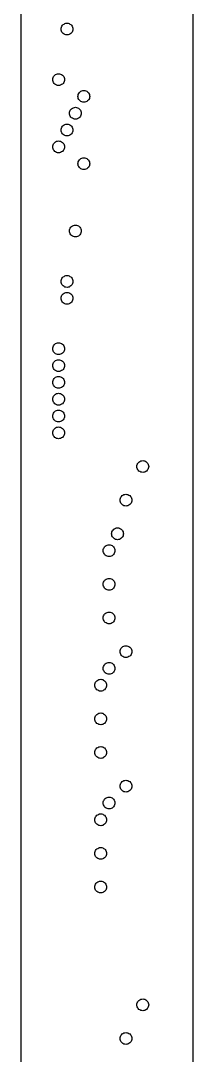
# Model space of a CAD drawing. Header units: metres. Extents: x 0 to 41, y 0 to 2000.
# Drawn here: x 0 to 41, y 1249 to 1495 of the extents above; entities that cross this region are included whole.
import ezdxf

# ---------------------------------------------------------------- set-up
doc = ezdxf.new("R2010")
doc.units = ezdxf.units.M

msp = doc.modelspace()

# ---------------------------------------------------------------- linework, layer by layer
for p, q in [((0, 2000), (0, 0)), ((41, 0), (41, 2000)), ((9.59999, 1493), (9.62126, 1493.24)), ((9.62126, 1493.24), (9.68442, 1493.48)), ((9.68442, 1493.48), (9.78755, 1493.7)), ((9.78755, 1493.7), (9.92754, 1493.9)), ((9.92754, 1493.9), (10.1001, 1494.07)), ((10.1001, 1494.07), (10.3, 1494.21)), ((10.3, 1494.21), (10.5212, 1494.32)), ((10.5212, 1494.32), (10.7569, 1494.38)), ((10.7569, 1494.38), (11, 1494.4)), ((11, 1494.4), (11.2431, 1494.38)), ((11.2431, 1494.38), (11.4788, 1494.32)), ((11.4788, 1494.32), (11.7, 1494.21)), ((11.7, 1494.21), (11.8999, 1494.07)), ((11.8999, 1494.07), (12.0724, 1493.9)), ((12.0724, 1493.9), (12.2124, 1493.7)), ((12.2124, 1493.7), (12.3156, 1493.48)), ((12.3156, 1493.48), (12.3787, 1493.24)), ((12.3787, 1493.24), (12.4, 1493)), ((9.62126, 1492.76), (9.59999, 1493)), ((9.68442, 1492.52), (9.62126, 1492.76)), ((9.78755, 1492.3), (9.68442, 1492.52)), ((9.92754, 1492.1), (9.78755, 1492.3)), ((10.1001, 1491.93), (9.92754, 1492.1)), ((10.3, 1491.79), (10.1001, 1491.93)), ((10.5212, 1491.68), (10.3, 1491.79)), ((10.7569, 1491.62), (10.5212, 1491.68)), ((11, 1491.6), (10.7569, 1491.62)), ((11.2431, 1491.62), (11, 1491.6)), ((11.4788, 1491.68), (11.2431, 1491.62)), ((11.7, 1491.79), (11.4788, 1491.68)), ((11.8999, 1491.93), (11.7, 1491.79)), ((12.0724, 1492.1), (11.8999, 1491.93)), ((12.2124, 1492.3), (12.0724, 1492.1)), ((12.3156, 1492.52), (12.2124, 1492.3)), ((12.3787, 1492.76), (12.3156, 1492.52)), ((12.4, 1493), (12.3787, 1492.76)), ((7.59999, 1481), (7.62126, 1481.24)), ((7.62126, 1480.76), (7.59999, 1481)), ((7.62126, 1481.24), (7.68442, 1481.48)), ((7.68442, 1481.48), (7.78755, 1481.7)), ((7.78755, 1481.7), (7.92754, 1481.9)), ((7.92754, 1481.9), (8.10008, 1482.07)), ((8.10008, 1482.07), (8.29999, 1482.21)), ((8.29999, 1482.21), (8.52116, 1482.32)), ((8.52116, 1482.32), (8.75688, 1482.38)), ((8.75688, 1482.38), (9, 1482.4)), ((9, 1482.4), (9.2431, 1482.38)), ((9.2431, 1482.38), (9.47882, 1482.32)), ((9.47882, 1482.32), (9.7, 1482.21)), ((9.7, 1482.21), (9.8999, 1482.07)), ((9.8999, 1482.07), (10.0724, 1481.9)), ((10.0724, 1481.9), (10.2124, 1481.7)), ((10.2124, 1481.7), (10.3156, 1481.48)), ((10.3156, 1481.48), (10.3787, 1481.24)), ((10.3787, 1481.24), (10.4, 1481)), ((10.4, 1481), (10.3787, 1480.76)), ((7.68442, 1480.52), (7.62126, 1480.76)), ((7.78755, 1480.3), (7.68442, 1480.52)), ((7.92754, 1480.1), (7.78755, 1480.3)), ((8.10008, 1479.93), (7.92754, 1480.1)), ((8.29999, 1479.79), (8.10008, 1479.93)), ((8.52116, 1479.68), (8.29999, 1479.79)), ((8.75688, 1479.62), (8.52116, 1479.68)), ((9, 1479.6), (8.75688, 1479.62)), ((9.2431, 1479.62), (9, 1479.6)), ((9.47882, 1479.68), (9.2431, 1479.62)), ((9.7, 1479.79), (9.47882, 1479.68)), ((9.8999, 1479.93), (9.7, 1479.79)), ((10.0724, 1480.1), (9.8999, 1479.93)), ((10.2124, 1480.3), (10.0724, 1480.1)), ((10.3156, 1480.52), (10.2124, 1480.3)), ((10.3787, 1480.76), (10.3156, 1480.52)), ((13.6, 1477), (13.6213, 1477.24)), ((13.6213, 1476.76), (13.6, 1477)), ((13.6213, 1477.24), (13.6844, 1477.48)), ((13.6844, 1476.52), (13.6213, 1476.76)), ((13.6844, 1477.48), (13.7876, 1477.7)), ((13.7876, 1476.3), (13.6844, 1476.52)), ((13.7876, 1477.7), (13.9275, 1477.9)), ((13.9275, 1476.1), (13.7876, 1476.3)), ((13.9275, 1477.9), (14.1001, 1478.07)), ((14.1001, 1475.93), (13.9275, 1476.1)), ((14.1001, 1478.07), (14.3, 1478.21)), ((14.3, 1478.21), (14.5212, 1478.32)), ((14.5212, 1478.32), (14.7569, 1478.38)), ((14.7569, 1478.38), (15, 1478.4)), ((15, 1478.4), (15.2431, 1478.38)), ((15.2431, 1478.38), (15.4788, 1478.32)), ((15.4788, 1478.32), (15.7, 1478.21)), ((15.7, 1478.21), (15.8999, 1478.07)), ((15.8999, 1478.07), (16.0724, 1477.9)), ((16.0724, 1476.1), (15.8999, 1475.93)), ((16.0724, 1477.9), (16.2124, 1477.7)), ((16.2124, 1476.3), (16.0724, 1476.1)), ((16.2124, 1477.7), (16.3156, 1477.48)), ((16.3156, 1476.52), (16.2124, 1476.3)), ((16.3156, 1477.48), (16.3787, 1477.24)), ((16.3787, 1476.76), (16.3156, 1476.52)), ((16.3787, 1477.24), (16.4, 1477)), ((16.4, 1477), (16.3787, 1476.76)), ((11.6844, 1473.48), (11.7876, 1473.7)), ((11.7876, 1473.7), (11.9275, 1473.9)), ((11.9275, 1473.9), (12.1001, 1474.07)), ((12.1001, 1474.07), (12.3, 1474.21)), ((12.3, 1474.21), (12.5212, 1474.32)), ((12.5212, 1474.32), (12.7569, 1474.38)), ((12.7569, 1474.38), (13, 1474.4)), ((13, 1474.4), (13.2431, 1474.38)), ((13.2431, 1474.38), (13.4788, 1474.32)), ((13.4788, 1474.32), (13.7, 1474.21)), ((13.7, 1474.21), (13.8999, 1474.07)), ((13.8999, 1474.07), (14.0724, 1473.9)), ((14.0724, 1473.9), (14.2124, 1473.7)), ((14.3, 1475.79), (14.1001, 1475.93)), ((14.2124, 1473.7), (14.3156, 1473.48)), ((14.5212, 1475.68), (14.3, 1475.79)), ((14.7569, 1475.62), (14.5212, 1475.68)), ((15, 1475.6), (14.7569, 1475.62)), ((15.2431, 1475.62), (15, 1475.6)), ((15.4788, 1475.68), (15.2431, 1475.62)), ((15.7, 1475.79), (15.4788, 1475.68)), ((15.8999, 1475.93), (15.7, 1475.79)), ((11.6, 1473), (11.6213, 1473.24)), ((11.6213, 1472.76), (11.6, 1473)), ((11.6213, 1473.24), (11.6844, 1473.48)), ((11.6844, 1472.52), (11.6213, 1472.76)), ((11.7876, 1472.3), (11.6844, 1472.52)), ((11.9275, 1472.1), (11.7876, 1472.3)), ((12.1001, 1471.93), (11.9275, 1472.1)), ((12.3, 1471.79), (12.1001, 1471.93)), ((12.5212, 1471.68), (12.3, 1471.79)), ((12.7569, 1471.62), (12.5212, 1471.68)), ((13, 1471.6), (12.7569, 1471.62)), ((13.2431, 1471.62), (13, 1471.6)), ((13.4788, 1471.68), (13.2431, 1471.62)), ((13.7, 1471.79), (13.4788, 1471.68)), ((13.8999, 1471.93), (13.7, 1471.79)), ((14.0724, 1472.1), (13.8999, 1471.93)), ((14.2124, 1472.3), (14.0724, 1472.1)), ((14.3156, 1472.52), (14.2124, 1472.3)), ((14.3156, 1473.48), (14.3787, 1473.24)), ((14.3787, 1472.76), (14.3156, 1472.52)), ((14.3787, 1473.24), (14.4, 1473)), ((14.4, 1473), (14.3787, 1472.76)), ((9.59999, 1469), (9.62126, 1469.24)), ((9.62126, 1468.76), (9.59999, 1469)), ((9.62126, 1469.24), (9.68442, 1469.48)), ((9.68442, 1468.52), (9.62126, 1468.76)), ((9.68442, 1469.48), (9.78755, 1469.7)), ((9.78755, 1469.7), (9.92754, 1469.9)), ((9.92754, 1469.9), (10.1001, 1470.07)), ((10.1001, 1470.07), (10.3, 1470.21)), ((10.3, 1470.21), (10.5212, 1470.32)), ((10.5212, 1470.32), (10.7569, 1470.38)), ((10.7569, 1470.38), (11, 1470.4)), ((11, 1470.4), (11.2431, 1470.38)), ((11.2431, 1470.38), (11.4788, 1470.32)), ((11.4788, 1470.32), (11.7, 1470.21)), ((11.7, 1470.21), (11.8999, 1470.07)), ((11.8999, 1470.07), (12.0724, 1469.9)), ((12.0724, 1469.9), (12.2124, 1469.7)), ((12.2124, 1469.7), (12.3156, 1469.48)), ((12.3156, 1469.48), (12.3787, 1469.24)), ((12.3787, 1468.76), (12.3156, 1468.52)), ((12.3787, 1469.24), (12.4, 1469)), ((12.4, 1469), (12.3787, 1468.76)), ((8.10008, 1466.07), (8.29999, 1466.21)), ((8.29999, 1466.21), (8.52116, 1466.32)), ((8.52116, 1466.32), (8.75688, 1466.38)), ((8.75688, 1466.38), (9, 1466.4)), ((9, 1466.4), (9.2431, 1466.38)), ((9.2431, 1466.38), (9.47882, 1466.32)), ((9.47882, 1466.32), (9.7, 1466.21)), ((9.78755, 1468.3), (9.68442, 1468.52)), ((9.7, 1466.21), (9.8999, 1466.07)), ((9.92754, 1468.1), (9.78755, 1468.3)), ((10.1001, 1467.93), (9.92754, 1468.1)), ((10.3, 1467.79), (10.1001, 1467.93)), ((10.5212, 1467.68), (10.3, 1467.79)), ((10.7569, 1467.62), (10.5212, 1467.68)), ((11, 1467.6), (10.7569, 1467.62)), ((11.2431, 1467.62), (11, 1467.6)), ((11.4788, 1467.68), (11.2431, 1467.62)), ((11.7, 1467.79), (11.4788, 1467.68)), ((11.8999, 1467.93), (11.7, 1467.79)), ((12.0724, 1468.1), (11.8999, 1467.93)), ((12.2124, 1468.3), (12.0724, 1468.1)), ((12.3156, 1468.52), (12.2124, 1468.3)), ((7.59999, 1465), (7.62126, 1465.24)), ((7.62126, 1464.76), (7.59999, 1465)), ((7.62126, 1465.24), (7.68442, 1465.48)), ((7.68442, 1464.52), (7.62126, 1464.76)), ((7.68442, 1465.48), (7.78755, 1465.7)), ((7.78755, 1464.3), (7.68442, 1464.52)), ((7.78755, 1465.7), (7.92754, 1465.9)), ((7.92754, 1464.1), (7.78755, 1464.3)), ((7.92754, 1465.9), (8.10008, 1466.07)), ((8.10008, 1463.93), (7.92754, 1464.1)), ((8.29999, 1463.79), (8.10008, 1463.93)), ((8.52116, 1463.68), (8.29999, 1463.79)), ((9.7, 1463.79), (9.47882, 1463.68)), ((9.8999, 1463.93), (9.7, 1463.79)), ((9.8999, 1466.07), (10.0724, 1465.9)), ((10.0724, 1464.1), (9.8999, 1463.93)), ((10.0724, 1465.9), (10.2124, 1465.7)), ((10.2124, 1464.3), (10.0724, 1464.1)), ((10.2124, 1465.7), (10.3156, 1465.48)), ((10.3156, 1464.52), (10.2124, 1464.3)), ((10.3156, 1465.48), (10.3787, 1465.24)), ((10.3787, 1464.76), (10.3156, 1464.52)), ((10.3787, 1465.24), (10.4, 1465)), ((10.4, 1465), (10.3787, 1464.76)), ((8.75688, 1463.62), (8.52116, 1463.68)), ((9, 1463.6), (8.75688, 1463.62)), ((9.2431, 1463.62), (9, 1463.6)), ((9.47882, 1463.68), (9.2431, 1463.62)), ((13.6, 1461), (13.6213, 1461.24)), ((13.6213, 1461.24), (13.6844, 1461.48)), ((13.6844, 1461.48), (13.7876, 1461.7)), ((13.7876, 1461.7), (13.9275, 1461.9)), ((13.9275, 1461.9), (14.1001, 1462.07)), ((14.1001, 1462.07), (14.3, 1462.21)), ((14.3, 1462.21), (14.5212, 1462.32)), ((14.5212, 1462.32), (14.7569, 1462.38)), ((14.7569, 1462.38), (15, 1462.4)), ((15, 1462.4), (15.2431, 1462.38)), ((15.2431, 1462.38), (15.4788, 1462.32)), ((15.4788, 1462.32), (15.7, 1462.21)), ((15.7, 1462.21), (15.8999, 1462.07)), ((15.8999, 1462.07), (16.0724, 1461.9)), ((16.0724, 1461.9), (16.2124, 1461.7)), ((16.2124, 1461.7), (16.3156, 1461.48)), ((16.3156, 1461.48), (16.3787, 1461.24)), ((16.3787, 1461.24), (16.4, 1461)), ((13.6213, 1460.76), (13.6, 1461)), ((13.6844, 1460.52), (13.6213, 1460.76)), ((13.7876, 1460.3), (13.6844, 1460.52)), ((13.9275, 1460.1), (13.7876, 1460.3)), ((14.1001, 1459.93), (13.9275, 1460.1)), ((14.3, 1459.79), (14.1001, 1459.93)), ((14.5212, 1459.68), (14.3, 1459.79)), ((14.7569, 1459.62), (14.5212, 1459.68)), ((15, 1459.6), (14.7569, 1459.62)), ((15.2431, 1459.62), (15, 1459.6)), ((15.4788, 1459.68), (15.2431, 1459.62)), ((15.7, 1459.79), (15.4788, 1459.68)), ((15.8999, 1459.93), (15.7, 1459.79)), ((16.0724, 1460.1), (15.8999, 1459.93)), ((16.2124, 1460.3), (16.0724, 1460.1)), ((16.3156, 1460.52), (16.2124, 1460.3)), ((16.3787, 1460.76), (16.3156, 1460.52)), ((16.4, 1461), (16.3787, 1460.76)), ((11.6, 1445), (11.6213, 1445.24)), ((11.6213, 1444.76), (11.6, 1445)), ((11.6213, 1445.24), (11.6844, 1445.48)), ((11.6844, 1444.52), (11.6213, 1444.76)), ((11.6844, 1445.48), (11.7876, 1445.7)), ((11.7876, 1444.3), (11.6844, 1444.52)), ((11.7876, 1445.7), (11.9275, 1445.9)), ((11.9275, 1444.1), (11.7876, 1444.3)), ((11.9275, 1445.9), (12.1001, 1446.07)), ((12.1001, 1443.93), (11.9275, 1444.1)), ((12.1001, 1446.07), (12.3, 1446.21)), ((12.3, 1446.21), (12.5212, 1446.32)), ((12.5212, 1446.32), (12.7569, 1446.38)), ((12.7569, 1446.38), (13, 1446.4)), ((13, 1446.4), (13.2431, 1446.38)), ((13.2431, 1446.38), (13.4788, 1446.32)), ((13.4788, 1446.32), (13.7, 1446.21)), ((13.7, 1446.21), (13.8999, 1446.07)), ((13.8999, 1446.07), (14.0724, 1445.9)), ((14.0724, 1444.1), (13.8999, 1443.93)), ((14.0724, 1445.9), (14.2124, 1445.7)), ((14.2124, 1444.3), (14.0724, 1444.1)), ((14.2124, 1445.7), (14.3156, 1445.48)), ((14.3156, 1444.52), (14.2124, 1444.3)), ((14.3156, 1445.48), (14.3787, 1445.24)), ((14.3787, 1444.76), (14.3156, 1444.52)), ((14.3787, 1445.24), (14.4, 1445)), ((14.4, 1445), (14.3787, 1444.76)), ((12.3, 1443.79), (12.1001, 1443.93)), ((12.5212, 1443.68), (12.3, 1443.79)), ((12.7569, 1443.62), (12.5212, 1443.68)), ((13, 1443.6), (12.7569, 1443.62)), ((13.2431, 1443.62), (13, 1443.6)), ((13.4788, 1443.68), (13.2431, 1443.62)), ((13.7, 1443.79), (13.4788, 1443.68)), ((13.8999, 1443.93), (13.7, 1443.79)), ((10.1001, 1434.07), (10.3, 1434.21)), ((10.3, 1434.21), (10.5212, 1434.32)), ((10.5212, 1434.32), (10.7569, 1434.38)), ((10.7569, 1434.38), (11, 1434.4)), ((11, 1434.4), (11.2431, 1434.38)), ((11.2431, 1434.38), (11.4788, 1434.32)), ((11.4788, 1434.32), (11.7, 1434.21)), ((11.7, 1434.21), (11.8999, 1434.07)), ((9.59999, 1433), (9.62126, 1433.24)), ((9.62126, 1432.76), (9.59999, 1433)), ((9.62126, 1433.24), (9.68442, 1433.48)), ((9.68442, 1432.52), (9.62126, 1432.76)), ((9.68442, 1433.48), (9.78755, 1433.7)), ((9.78755, 1432.3), (9.68442, 1432.52)), ((9.78755, 1433.7), (9.92754, 1433.9)), ((9.92754, 1432.1), (9.78755, 1432.3)), ((9.92754, 1433.9), (10.1001, 1434.07)), ((10.1001, 1431.93), (9.92754, 1432.1)), ((10.3, 1431.79), (10.1001, 1431.93)), ((10.5212, 1431.68), (10.3, 1431.79)), ((11.7, 1431.79), (11.4788, 1431.68)), ((11.8999, 1431.93), (11.7, 1431.79)), ((11.8999, 1434.07), (12.0724, 1433.9)), ((12.0724, 1432.1), (11.8999, 1431.93)), ((12.0724, 1433.9), (12.2124, 1433.7)), ((12.2124, 1432.3), (12.0724, 1432.1)), ((12.2124, 1433.7), (12.3156, 1433.48)), ((12.3156, 1432.52), (12.2124, 1432.3)), ((12.3156, 1433.48), (12.3787, 1433.24)), ((12.3787, 1432.76), (12.3156, 1432.52)), ((12.3787, 1433.24), (12.4, 1433)), ((12.4, 1433), (12.3787, 1432.76)), ((9.62126, 1429.24), (9.68442, 1429.48)), ((9.68442, 1429.48), (9.78755, 1429.7)), ((9.78755, 1429.7), (9.92754, 1429.9)), ((9.92754, 1429.9), (10.1001, 1430.07)), ((10.1001, 1430.07), (10.3, 1430.21)), ((10.3, 1430.21), (10.5212, 1430.32)), ((10.7569, 1431.62), (10.5212, 1431.68)), ((10.5212, 1430.32), (10.7569, 1430.38)), ((11, 1431.6), (10.7569, 1431.62)), ((10.7569, 1430.38), (11, 1430.4)), ((11.2431, 1431.62), (11, 1431.6)), ((11, 1430.4), (11.2431, 1430.38)), ((11.4788, 1431.68), (11.2431, 1431.62)), ((11.2431, 1430.38), (11.4788, 1430.32)), ((11.4788, 1430.32), (11.7, 1430.21)), ((11.7, 1430.21), (11.8999, 1430.07)), ((11.8999, 1430.07), (12.0724, 1429.9)), ((12.0724, 1429.9), (12.2124, 1429.7)), ((12.2124, 1429.7), (12.3156, 1429.48)), ((12.3156, 1429.48), (12.3787, 1429.24)), ((9.59999, 1429), (9.62126, 1429.24)), ((9.62126, 1428.76), (9.59999, 1429)), ((9.68442, 1428.52), (9.62126, 1428.76)), ((9.78755, 1428.3), (9.68442, 1428.52)), ((9.92754, 1428.1), (9.78755, 1428.3)), ((10.1001, 1427.93), (9.92754, 1428.1)), ((10.3, 1427.79), (10.1001, 1427.93)), ((10.5212, 1427.68), (10.3, 1427.79)), ((10.7569, 1427.62), (10.5212, 1427.68)), ((11, 1427.6), (10.7569, 1427.62)), ((11.2431, 1427.62), (11, 1427.6)), ((11.4788, 1427.68), (11.2431, 1427.62)), ((11.7, 1427.79), (11.4788, 1427.68)), ((11.8999, 1427.93), (11.7, 1427.79)), ((12.0724, 1428.1), (11.8999, 1427.93)), ((12.2124, 1428.3), (12.0724, 1428.1)), ((12.3156, 1428.52), (12.2124, 1428.3)), ((12.3787, 1428.76), (12.3156, 1428.52)), ((12.3787, 1429.24), (12.4, 1429)), ((12.4, 1429), (12.3787, 1428.76)), ((7.59999, 1417), (7.62126, 1417.24)), ((7.62126, 1416.76), (7.59999, 1417)), ((7.62126, 1417.24), (7.68442, 1417.48)), ((7.68442, 1417.48), (7.78755, 1417.7)), ((7.78755, 1417.7), (7.92754, 1417.9)), ((7.92754, 1417.9), (8.10008, 1418.07)), ((8.10008, 1418.07), (8.29999, 1418.21)), ((8.29999, 1418.21), (8.52116, 1418.32)), ((8.52116, 1418.32), (8.75688, 1418.38)), ((8.75688, 1418.38), (9, 1418.4)), ((9, 1418.4), (9.2431, 1418.38)), ((9.2431, 1418.38), (9.47882, 1418.32)), ((9.47882, 1418.32), (9.7, 1418.21)), ((9.7, 1418.21), (9.8999, 1418.07)), ((9.8999, 1418.07), (10.0724, 1417.9)), ((10.0724, 1417.9), (10.2124, 1417.7)), ((10.2124, 1417.7), (10.3156, 1417.48)), ((10.3156, 1417.48), (10.3787, 1417.24)), ((10.3787, 1417.24), (10.4, 1417)), ((10.4, 1417), (10.3787, 1416.76)), ((7.68442, 1416.52), (7.62126, 1416.76)), ((7.78755, 1416.3), (7.68442, 1416.52)), ((7.92754, 1416.1), (7.78755, 1416.3)), ((8.10008, 1415.93), (7.92754, 1416.1)), ((8.29999, 1415.79), (8.10008, 1415.93)), ((8.52116, 1415.68), (8.29999, 1415.79)), ((8.75688, 1415.62), (8.52116, 1415.68)), ((9, 1415.6), (8.75688, 1415.62)), ((9.2431, 1415.62), (9, 1415.6)), ((9.47882, 1415.68), (9.2431, 1415.62)), ((9.7, 1415.79), (9.47882, 1415.68)), ((9.8999, 1415.93), (9.7, 1415.79)), ((10.0724, 1416.1), (9.8999, 1415.93)), ((10.2124, 1416.3), (10.0724, 1416.1)), ((10.3156, 1416.52), (10.2124, 1416.3)), ((10.3787, 1416.76), (10.3156, 1416.52)), ((7.59999, 1413), (7.62126, 1413.24)), ((7.62126, 1412.76), (7.59999, 1413)), ((7.62126, 1413.24), (7.68442, 1413.48)), ((7.68442, 1412.52), (7.62126, 1412.76)), ((7.68442, 1413.48), (7.78755, 1413.7)), ((7.78755, 1412.3), (7.68442, 1412.52)), ((7.78755, 1413.7), (7.92754, 1413.9)), ((7.92754, 1412.1), (7.78755, 1412.3)), ((7.92754, 1413.9), (8.10008, 1414.07)), ((8.10008, 1411.93), (7.92754, 1412.1)), ((8.10008, 1414.07), (8.29999, 1414.21)), ((8.29999, 1414.21), (8.52116, 1414.32)), ((8.52116, 1414.32), (8.75688, 1414.38)), ((8.75688, 1414.38), (9, 1414.4)), ((9, 1414.4), (9.2431, 1414.38)), ((9.2431, 1414.38), (9.47882, 1414.32)), ((9.47882, 1414.32), (9.7, 1414.21)), ((9.7, 1414.21), (9.8999, 1414.07)), ((9.8999, 1414.07), (10.0724, 1413.9)), ((10.0724, 1412.1), (9.8999, 1411.93)), ((10.0724, 1413.9), (10.2124, 1413.7)), ((10.2124, 1412.3), (10.0724, 1412.1)), ((10.2124, 1413.7), (10.3156, 1413.48)), ((10.3156, 1412.52), (10.2124, 1412.3)), ((10.3156, 1413.48), (10.3787, 1413.24)), ((10.3787, 1412.76), (10.3156, 1412.52)), ((10.3787, 1413.24), (10.4, 1413)), ((10.4, 1413), (10.3787, 1412.76)), ((7.68442, 1409.48), (7.78755, 1409.7)), ((7.78755, 1409.7), (7.92754, 1409.9)), ((7.92754, 1409.9), (8.10008, 1410.07)), ((8.29999, 1411.79), (8.10008, 1411.93)), ((8.10008, 1410.07), (8.29999, 1410.21)), ((8.52116, 1411.68), (8.29999, 1411.79)), ((8.29999, 1410.21), (8.52116, 1410.32)), ((8.75688, 1411.62), (8.52116, 1411.68)), ((8.52116, 1410.32), (8.75688, 1410.38)), ((9, 1411.6), (8.75688, 1411.62)), ((8.75688, 1410.38), (9, 1410.4)), ((9.2431, 1411.62), (9, 1411.6)), ((9, 1410.4), (9.2431, 1410.38)), ((9.47882, 1411.68), (9.2431, 1411.62)), ((9.2431, 1410.38), (9.47882, 1410.32)), ((9.7, 1411.79), (9.47882, 1411.68)), ((9.47882, 1410.32), (9.7, 1410.21)), ((9.8999, 1411.93), (9.7, 1411.79)), ((9.7, 1410.21), (9.8999, 1410.07)), ((9.8999, 1410.07), (10.0724, 1409.9)), ((10.0724, 1409.9), (10.2124, 1409.7)), ((10.2124, 1409.7), (10.3156, 1409.48)), ((7.59999, 1409), (7.62126, 1409.24)), ((7.62126, 1408.76), (7.59999, 1409)), ((7.62126, 1409.24), (7.68442, 1409.48)), ((7.68442, 1408.52), (7.62126, 1408.76)), ((7.78755, 1408.3), (7.68442, 1408.52)), ((7.92754, 1408.1), (7.78755, 1408.3)), ((8.10008, 1407.93), (7.92754, 1408.1)), ((8.29999, 1407.79), (8.10008, 1407.93)), ((8.52116, 1407.68), (8.29999, 1407.79)), ((8.75688, 1407.62), (8.52116, 1407.68)), ((9, 1407.6), (8.75688, 1407.62)), ((9.2431, 1407.62), (9, 1407.6)), ((9.47882, 1407.68), (9.2431, 1407.62)), ((9.7, 1407.79), (9.47882, 1407.68)), ((9.8999, 1407.93), (9.7, 1407.79)), ((10.0724, 1408.1), (9.8999, 1407.93)), ((10.2124, 1408.3), (10.0724, 1408.1)), ((10.3156, 1408.52), (10.2124, 1408.3)), ((10.3156, 1409.48), (10.3787, 1409.24)), ((10.3787, 1408.76), (10.3156, 1408.52)), ((10.3787, 1409.24), (10.4, 1409)), ((10.4, 1409), (10.3787, 1408.76)), ((7.59999, 1405), (7.62126, 1405.24)), ((7.62126, 1404.76), (7.59999, 1405)), ((7.62126, 1405.24), (7.68442, 1405.48)), ((7.68442, 1404.52), (7.62126, 1404.76)), ((7.68442, 1405.48), (7.78755, 1405.7)), ((7.78755, 1405.7), (7.92754, 1405.9)), ((7.92754, 1405.9), (8.10008, 1406.07)), ((8.10008, 1406.07), (8.29999, 1406.21)), ((8.29999, 1406.21), (8.52116, 1406.32)), ((8.52116, 1406.32), (8.75688, 1406.38)), ((8.75688, 1406.38), (9, 1406.4)), ((9, 1406.4), (9.2431, 1406.38)), ((9.2431, 1406.38), (9.47882, 1406.32)), ((9.47882, 1406.32), (9.7, 1406.21)), ((9.7, 1406.21), (9.8999, 1406.07)), ((9.8999, 1406.07), (10.0724, 1405.9)), ((10.0724, 1405.9), (10.2124, 1405.7)), ((10.2124, 1405.7), (10.3156, 1405.48)), ((10.3156, 1405.48), (10.3787, 1405.24)), ((10.3787, 1404.76), (10.3156, 1404.52)), ((10.3787, 1405.24), (10.4, 1405)), ((10.4, 1405), (10.3787, 1404.76)), ((7.78755, 1404.3), (7.68442, 1404.52)), ((7.92754, 1404.1), (7.78755, 1404.3)), ((8.10008, 1403.93), (7.92754, 1404.1)), ((8.29999, 1403.79), (8.10008, 1403.93)), ((8.10008, 1402.07), (8.29999, 1402.21)), ((8.52116, 1403.68), (8.29999, 1403.79)), ((8.29999, 1402.21), (8.52116, 1402.32)), ((8.75688, 1403.62), (8.52116, 1403.68)), ((8.52116, 1402.32), (8.75688, 1402.38)), ((9, 1403.6), (8.75688, 1403.62)), ((8.75688, 1402.38), (9, 1402.4)), ((9.2431, 1403.62), (9, 1403.6)), ((9, 1402.4), (9.2431, 1402.38)), ((9.47882, 1403.68), (9.2431, 1403.62)), ((9.2431, 1402.38), (9.47882, 1402.32)), ((9.7, 1403.79), (9.47882, 1403.68)), ((9.47882, 1402.32), (9.7, 1402.21)), ((9.8999, 1403.93), (9.7, 1403.79)), ((9.7, 1402.21), (9.8999, 1402.07)), ((10.0724, 1404.1), (9.8999, 1403.93)), ((10.2124, 1404.3), (10.0724, 1404.1)), ((10.3156, 1404.52), (10.2124, 1404.3)), ((7.59999, 1401), (7.62126, 1401.24)), ((7.62126, 1400.76), (7.59999, 1401)), ((7.62126, 1401.24), (7.68442, 1401.48)), ((7.68442, 1400.52), (7.62126, 1400.76)), ((7.68442, 1401.48), (7.78755, 1401.7)), ((7.78755, 1400.3), (7.68442, 1400.52)), ((7.78755, 1401.7), (7.92754, 1401.9)), ((7.92754, 1400.1), (7.78755, 1400.3)), ((7.92754, 1401.9), (8.10008, 1402.07)), ((8.10008, 1399.93), (7.92754, 1400.1)), ((8.29999, 1399.79), (8.10008, 1399.93)), ((8.52116, 1399.68), (8.29999, 1399.79)), ((9.7, 1399.79), (9.47882, 1399.68)), ((9.8999, 1399.93), (9.7, 1399.79)), ((9.8999, 1402.07), (10.0724, 1401.9)), ((10.0724, 1400.1), (9.8999, 1399.93)), ((10.0724, 1401.9), (10.2124, 1401.7)), ((10.2124, 1400.3), (10.0724, 1400.1)), ((10.2124, 1401.7), (10.3156, 1401.48)), ((10.3156, 1400.52), (10.2124, 1400.3)), ((10.3156, 1401.48), (10.3787, 1401.24)), ((10.3787, 1400.76), (10.3156, 1400.52)), ((10.3787, 1401.24), (10.4, 1401)), ((10.4, 1401), (10.3787, 1400.76)), ((7.62126, 1397.24), (7.68442, 1397.48)), ((7.68442, 1397.48), (7.78755, 1397.7)), ((7.78755, 1397.7), (7.92754, 1397.9)), ((7.92754, 1397.9), (8.10008, 1398.07)), ((8.10008, 1398.07), (8.29999, 1398.21)), ((8.29999, 1398.21), (8.52116, 1398.32)), ((8.75688, 1399.62), (8.52116, 1399.68)), ((8.52116, 1398.32), (8.75688, 1398.38)), ((9, 1399.6), (8.75688, 1399.62)), ((8.75688, 1398.38), (9, 1398.4)), ((9.2431, 1399.62), (9, 1399.6)), ((9, 1398.4), (9.2431, 1398.38)), ((9.47882, 1399.68), (9.2431, 1399.62)), ((9.2431, 1398.38), (9.47882, 1398.32)), ((9.47882, 1398.32), (9.7, 1398.21)), ((9.7, 1398.21), (9.8999, 1398.07)), ((9.8999, 1398.07), (10.0724, 1397.9)), ((10.0724, 1397.9), (10.2124, 1397.7)), ((10.2124, 1397.7), (10.3156, 1397.48)), ((10.3156, 1397.48), (10.3787, 1397.24)), ((7.59999, 1397), (7.62126, 1397.24)), ((7.62126, 1396.76), (7.59999, 1397)), ((7.68442, 1396.52), (7.62126, 1396.76)), ((7.78755, 1396.3), (7.68442, 1396.52)), ((7.92754, 1396.1), (7.78755, 1396.3)), ((8.10008, 1395.93), (7.92754, 1396.1)), ((8.29999, 1395.79), (8.10008, 1395.93)), ((8.52116, 1395.68), (8.29999, 1395.79)), ((8.75688, 1395.62), (8.52116, 1395.68)), ((9, 1395.6), (8.75688, 1395.62)), ((9.2431, 1395.62), (9, 1395.6)), ((9.47882, 1395.68), (9.2431, 1395.62)), ((9.7, 1395.79), (9.47882, 1395.68)), ((9.8999, 1395.93), (9.7, 1395.79)), ((10.0724, 1396.1), (9.8999, 1395.93)), ((10.2124, 1396.3), (10.0724, 1396.1)), ((10.3156, 1396.52), (10.2124, 1396.3)), ((10.3787, 1396.76), (10.3156, 1396.52)), ((10.3787, 1397.24), (10.4, 1397)), ((10.4, 1397), (10.3787, 1396.76)), ((27.7876, 1389.7), (27.9275, 1389.9)), ((27.9275, 1389.9), (28.1001, 1390.07)), ((28.1001, 1390.07), (28.3, 1390.21)), ((28.3, 1390.21), (28.5212, 1390.32)), ((28.5212, 1390.32), (28.7569, 1390.38)), ((28.7569, 1390.38), (29, 1390.4)), ((29, 1390.4), (29.2431, 1390.38)), ((29.2431, 1390.38), (29.4788, 1390.32)), ((29.4788, 1390.32), (29.7, 1390.21)), ((29.7, 1390.21), (29.8999, 1390.07)), ((29.8999, 1390.07), (30.0724, 1389.9)), ((30.0724, 1389.9), (30.2124, 1389.7)), ((27.6, 1389), (27.6213, 1389.24)), ((27.6213, 1388.76), (27.6, 1389)), ((27.6213, 1389.24), (27.6844, 1389.48)), ((27.6844, 1388.52), (27.6213, 1388.76)), ((27.6844, 1389.48), (27.7876, 1389.7)), ((27.7876, 1388.3), (27.6844, 1388.52)), ((27.9275, 1388.1), (27.7876, 1388.3)), ((28.1001, 1387.93), (27.9275, 1388.1)), ((28.3, 1387.79), (28.1001, 1387.93)), ((28.5212, 1387.68), (28.3, 1387.79)), ((28.7569, 1387.62), (28.5212, 1387.68)), ((29, 1387.6), (28.7569, 1387.62)), ((29.2431, 1387.62), (29, 1387.6)), ((29.4788, 1387.68), (29.2431, 1387.62)), ((29.7, 1387.79), (29.4788, 1387.68)), ((29.8999, 1387.93), (29.7, 1387.79)), ((30.0724, 1388.1), (29.8999, 1387.93)), ((30.2124, 1388.3), (30.0724, 1388.1)), ((30.2124, 1389.7), (30.3156, 1389.48)), ((30.3156, 1388.52), (30.2124, 1388.3)), ((30.3156, 1389.48), (30.3787, 1389.24)), ((30.3787, 1388.76), (30.3156, 1388.52)), ((30.3787, 1389.24), (30.4, 1389)), ((30.4, 1389), (30.3787, 1388.76)), ((23.6, 1381), (23.6213, 1381.24)), ((23.6213, 1380.76), (23.6, 1381)), ((23.6213, 1381.24), (23.6844, 1381.48)), ((23.6844, 1380.52), (23.6213, 1380.76)), ((23.6844, 1381.48), (23.7876, 1381.7)), ((23.7876, 1380.3), (23.6844, 1380.52)), ((23.7876, 1381.7), (23.9275, 1381.9)), ((23.9275, 1380.1), (23.7876, 1380.3)), ((23.9275, 1381.9), (24.1001, 1382.07)), ((24.1001, 1379.93), (23.9275, 1380.1)), ((24.1001, 1382.07), (24.3, 1382.21)), ((24.3, 1382.21), (24.5212, 1382.32)), ((24.5212, 1382.32), (24.7569, 1382.38)), ((24.7569, 1382.38), (25, 1382.4)), ((25, 1382.4), (25.2431, 1382.38)), ((25.2431, 1382.38), (25.4788, 1382.32)), ((25.4788, 1382.32), (25.7, 1382.21)), ((25.7, 1382.21), (25.8999, 1382.07)), ((25.8999, 1382.07), (26.0724, 1381.9)), ((26.0724, 1380.1), (25.8999, 1379.93)), ((26.0724, 1381.9), (26.2124, 1381.7)), ((26.2124, 1380.3), (26.0724, 1380.1)), ((26.2124, 1381.7), (26.3156, 1381.48)), ((26.3156, 1380.52), (26.2124, 1380.3)), ((26.3156, 1381.48), (26.3787, 1381.24)), ((26.3787, 1380.76), (26.3156, 1380.52)), ((26.3787, 1381.24), (26.4, 1381)), ((26.4, 1381), (26.3787, 1380.76)), ((24.3, 1379.79), (24.1001, 1379.93)), ((24.5212, 1379.68), (24.3, 1379.79)), ((24.7569, 1379.62), (24.5212, 1379.68)), ((25, 1379.6), (24.7569, 1379.62)), ((25.2431, 1379.62), (25, 1379.6)), ((25.4788, 1379.68), (25.2431, 1379.62)), ((25.7, 1379.79), (25.4788, 1379.68)), ((25.8999, 1379.93), (25.7, 1379.79)), ((21.6, 1373), (21.6213, 1373.24)), ((21.6213, 1372.76), (21.6, 1373)), ((21.6213, 1373.24), (21.6844, 1373.48)), ((21.6844, 1372.52), (21.6213, 1372.76)), ((21.6844, 1373.48), (21.7876, 1373.7)), ((21.7876, 1373.7), (21.9275, 1373.9)), ((21.9275, 1373.9), (22.1001, 1374.07)), ((22.1001, 1374.07), (22.3, 1374.21)), ((22.3, 1374.21), (22.5212, 1374.32)), ((22.5212, 1374.32), (22.7569, 1374.38)), ((22.7569, 1374.38), (23, 1374.4)), ((23, 1374.4), (23.2431, 1374.38)), ((23.2431, 1374.38), (23.4788, 1374.32)), ((23.4788, 1374.32), (23.7, 1374.21)), ((23.7, 1374.21), (23.8999, 1374.07)), ((23.8999, 1374.07), (24.0724, 1373.9)), ((24.0724, 1373.9), (24.2124, 1373.7)), ((24.2124, 1373.7), (24.3156, 1373.48)), ((24.3156, 1373.48), (24.3787, 1373.24)), ((24.3787, 1372.76), (24.3156, 1372.52)), ((24.3787, 1373.24), (24.4, 1373)), ((24.4, 1373), (24.3787, 1372.76)), ((20.3, 1370.21), (20.5212, 1370.32)), ((20.5212, 1370.32), (20.7569, 1370.38)), ((20.7569, 1370.38), (21, 1370.4)), ((21, 1370.4), (21.2431, 1370.38)), ((21.2431, 1370.38), (21.4788, 1370.32)), ((21.4788, 1370.32), (21.7, 1370.21)), ((21.7876, 1372.3), (21.6844, 1372.52)), ((21.9275, 1372.1), (21.7876, 1372.3)), ((22.1001, 1371.93), (21.9275, 1372.1)), ((22.3, 1371.79), (22.1001, 1371.93)), ((22.5212, 1371.68), (22.3, 1371.79)), ((22.7569, 1371.62), (22.5212, 1371.68)), ((23, 1371.6), (22.7569, 1371.62)), ((23.2431, 1371.62), (23, 1371.6)), ((23.4788, 1371.68), (23.2431, 1371.62)), ((23.7, 1371.79), (23.4788, 1371.68)), ((23.8999, 1371.93), (23.7, 1371.79)), ((24.0724, 1372.1), (23.8999, 1371.93)), ((24.2124, 1372.3), (24.0724, 1372.1)), ((24.3156, 1372.52), (24.2124, 1372.3)), ((19.6, 1369), (19.6213, 1369.24)), ((19.6213, 1368.76), (19.6, 1369)), ((19.6213, 1369.24), (19.6844, 1369.48)), ((19.6844, 1368.52), (19.6213, 1368.76)), ((19.6844, 1369.48), (19.7876, 1369.7)), ((19.7876, 1368.3), (19.6844, 1368.52)), ((19.7876, 1369.7), (19.9275, 1369.9)), ((19.9275, 1368.1), (19.7876, 1368.3)), ((19.9275, 1369.9), (20.1001, 1370.07)), ((20.1001, 1367.93), (19.9275, 1368.1)), ((20.1001, 1370.07), (20.3, 1370.21)), ((20.3, 1367.79), (20.1001, 1367.93)), ((20.5212, 1367.68), (20.3, 1367.79)), ((21.7, 1367.79), (21.4788, 1367.68)), ((21.7, 1370.21), (21.8999, 1370.07)), ((21.8999, 1367.93), (21.7, 1367.79)), ((21.8999, 1370.07), (22.0724, 1369.9)), ((22.0724, 1368.1), (21.8999, 1367.93)), ((22.0724, 1369.9), (22.2124, 1369.7)), ((22.2124, 1368.3), (22.0724, 1368.1)), ((22.2124, 1369.7), (22.3156, 1369.48)), ((22.3156, 1368.52), (22.2124, 1368.3)), ((22.3156, 1369.48), (22.3787, 1369.24)), ((22.3787, 1368.76), (22.3156, 1368.52)), ((22.3787, 1369.24), (22.4, 1369)), ((22.4, 1369), (22.3787, 1368.76)), ((20.7569, 1367.62), (20.5212, 1367.68)), ((21, 1367.6), (20.7569, 1367.62)), ((21.2431, 1367.62), (21, 1367.6)), ((21.4788, 1367.68), (21.2431, 1367.62)), ((19.6, 1361), (19.6213, 1361.24)), ((19.6213, 1360.76), (19.6, 1361)), ((19.6213, 1361.24), (19.6844, 1361.48)), ((19.6844, 1360.52), (19.6213, 1360.76)), ((19.6844, 1361.48), (19.7876, 1361.7)), ((19.7876, 1360.3), (19.6844, 1360.52)), ((19.7876, 1361.7), (19.9275, 1361.9)), ((19.9275, 1361.9), (20.1001, 1362.07)), ((20.1001, 1362.07), (20.3, 1362.21)), ((20.3, 1362.21), (20.5212, 1362.32)), ((20.5212, 1362.32), (20.7569, 1362.38)), ((20.7569, 1362.38), (21, 1362.4)), ((21, 1362.4), (21.2431, 1362.38)), ((21.2431, 1362.38), (21.4788, 1362.32)), ((21.4788, 1362.32), (21.7, 1362.21)), ((21.7, 1362.21), (21.8999, 1362.07)), ((21.8999, 1362.07), (22.0724, 1361.9)), ((22.0724, 1361.9), (22.2124, 1361.7)), ((22.2124, 1361.7), (22.3156, 1361.48)), ((22.3156, 1360.52), (22.2124, 1360.3)), ((22.3156, 1361.48), (22.3787, 1361.24)), ((22.3787, 1360.76), (22.3156, 1360.52)), ((22.3787, 1361.24), (22.4, 1361)), ((22.4, 1361), (22.3787, 1360.76)), ((19.9275, 1360.1), (19.7876, 1360.3)), ((20.1001, 1359.93), (19.9275, 1360.1)), ((20.3, 1359.79), (20.1001, 1359.93)), ((20.5212, 1359.68), (20.3, 1359.79)), ((20.7569, 1359.62), (20.5212, 1359.68)), ((21, 1359.6), (20.7569, 1359.62)), ((21.2431, 1359.62), (21, 1359.6)), ((21.4788, 1359.68), (21.2431, 1359.62)), ((21.7, 1359.79), (21.4788, 1359.68)), ((21.8999, 1359.93), (21.7, 1359.79)), ((22.0724, 1360.1), (21.8999, 1359.93)), ((22.2124, 1360.3), (22.0724, 1360.1)), ((19.6, 1353), (19.6213, 1353.24)), ((19.6213, 1352.76), (19.6, 1353)), ((19.6213, 1353.24), (19.6844, 1353.48)), ((19.6844, 1353.48), (19.7876, 1353.7)), ((19.7876, 1353.7), (19.9275, 1353.9)), ((19.9275, 1353.9), (20.1001, 1354.07)), ((20.1001, 1354.07), (20.3, 1354.21)), ((20.3, 1354.21), (20.5212, 1354.32)), ((20.5212, 1354.32), (20.7569, 1354.38)), ((20.7569, 1354.38), (21, 1354.4)), ((21, 1354.4), (21.2431, 1354.38)), ((21.2431, 1354.38), (21.4788, 1354.32)), ((21.4788, 1354.32), (21.7, 1354.21)), ((21.7, 1354.21), (21.8999, 1354.07)), ((21.8999, 1354.07), (22.0724, 1353.9)), ((22.0724, 1353.9), (22.2124, 1353.7)), ((22.2124, 1353.7), (22.3156, 1353.48)), ((22.3156, 1353.48), (22.3787, 1353.24)), ((22.3787, 1353.24), (22.4, 1353)), ((22.4, 1353), (22.3787, 1352.76)), ((19.6844, 1352.52), (19.6213, 1352.76)), ((19.7876, 1352.3), (19.6844, 1352.52)), ((19.9275, 1352.1), (19.7876, 1352.3)), ((20.1001, 1351.93), (19.9275, 1352.1)), ((20.3, 1351.79), (20.1001, 1351.93)), ((20.5212, 1351.68), (20.3, 1351.79)), ((20.7569, 1351.62), (20.5212, 1351.68)), ((21, 1351.6), (20.7569, 1351.62)), ((21.2431, 1351.62), (21, 1351.6)), ((21.4788, 1351.68), (21.2431, 1351.62)), ((21.7, 1351.79), (21.4788, 1351.68)), ((21.8999, 1351.93), (21.7, 1351.79)), ((22.0724, 1352.1), (21.8999, 1351.93)), ((22.2124, 1352.3), (22.0724, 1352.1)), ((22.3156, 1352.52), (22.2124, 1352.3)), ((22.3787, 1352.76), (22.3156, 1352.52)), ((23.6844, 1345.48), (23.7876, 1345.7)), ((23.7876, 1345.7), (23.9275, 1345.9)), ((23.9275, 1345.9), (24.1001, 1346.07)), ((24.1001, 1346.07), (24.3, 1346.21)), ((24.3, 1346.21), (24.5212, 1346.32)), ((24.5212, 1346.32), (24.7569, 1346.38)), ((24.7569, 1346.38), (25, 1346.4)), ((25, 1346.4), (25.2431, 1346.38)), ((25.2431, 1346.38), (25.4788, 1346.32)), ((25.4788, 1346.32), (25.7, 1346.21)), ((25.7, 1346.21), (25.8999, 1346.07)), ((25.8999, 1346.07), (26.0724, 1345.9)), ((26.0724, 1345.9), (26.2124, 1345.7)), ((26.2124, 1345.7), (26.3156, 1345.48)), ((23.6, 1345), (23.6213, 1345.24)), ((23.6213, 1344.76), (23.6, 1345)), ((23.6213, 1345.24), (23.6844, 1345.48)), ((23.6844, 1344.52), (23.6213, 1344.76)), ((23.7876, 1344.3), (23.6844, 1344.52)), ((23.9275, 1344.1), (23.7876, 1344.3)), ((24.1001, 1343.93), (23.9275, 1344.1)), ((24.3, 1343.79), (24.1001, 1343.93)), ((24.5212, 1343.68), (24.3, 1343.79)), ((24.7569, 1343.62), (24.5212, 1343.68)), ((25, 1343.6), (24.7569, 1343.62)), ((25.2431, 1343.62), (25, 1343.6)), ((25.4788, 1343.68), (25.2431, 1343.62)), ((25.7, 1343.79), (25.4788, 1343.68)), ((25.8999, 1343.93), (25.7, 1343.79)), ((26.0724, 1344.1), (25.8999, 1343.93)), ((26.2124, 1344.3), (26.0724, 1344.1)), ((26.3156, 1344.52), (26.2124, 1344.3)), ((26.3156, 1345.48), (26.3787, 1345.24)), ((26.3787, 1344.76), (26.3156, 1344.52)), ((26.3787, 1345.24), (26.4, 1345)), ((26.4, 1345), (26.3787, 1344.76)), ((19.6, 1341), (19.6213, 1341.24)), ((19.6213, 1340.76), (19.6, 1341)), ((19.6213, 1341.24), (19.6844, 1341.48)), ((19.6844, 1340.52), (19.6213, 1340.76)), ((19.6844, 1341.48), (19.7876, 1341.7)), ((19.7876, 1341.7), (19.9275, 1341.9)), ((19.9275, 1341.9), (20.1001, 1342.07)), ((20.1001, 1342.07), (20.3, 1342.21)), ((20.3, 1342.21), (20.5212, 1342.32)), ((20.5212, 1342.32), (20.7569, 1342.38)), ((20.7569, 1342.38), (21, 1342.4)), ((21, 1342.4), (21.2431, 1342.38)), ((21.2431, 1342.38), (21.4788, 1342.32)), ((21.4788, 1342.32), (21.7, 1342.21)), ((21.7, 1342.21), (21.8999, 1342.07)), ((21.8999, 1342.07), (22.0724, 1341.9)), ((22.0724, 1341.9), (22.2124, 1341.7)), ((22.2124, 1341.7), (22.3156, 1341.48)), ((22.3156, 1341.48), (22.3787, 1341.24)), ((22.3787, 1340.76), (22.3156, 1340.52)), ((22.3787, 1341.24), (22.4, 1341)), ((22.4, 1341), (22.3787, 1340.76)), ((18.3, 1338.21), (18.5212, 1338.32)), ((18.5212, 1338.32), (18.7569, 1338.38)), ((18.7569, 1338.38), (19, 1338.4)), ((19, 1338.4), (19.2431, 1338.38)), ((19.2431, 1338.38), (19.4788, 1338.32)), ((19.4788, 1338.32), (19.7, 1338.21)), ((19.7876, 1340.3), (19.6844, 1340.52)), ((19.9275, 1340.1), (19.7876, 1340.3)), ((20.1001, 1339.93), (19.9275, 1340.1)), ((20.3, 1339.79), (20.1001, 1339.93)), ((20.5212, 1339.68), (20.3, 1339.79)), ((20.7569, 1339.62), (20.5212, 1339.68)), ((21, 1339.6), (20.7569, 1339.62)), ((21.2431, 1339.62), (21, 1339.6)), ((21.4788, 1339.68), (21.2431, 1339.62)), ((21.7, 1339.79), (21.4788, 1339.68)), ((21.8999, 1339.93), (21.7, 1339.79)), ((22.0724, 1340.1), (21.8999, 1339.93)), ((22.2124, 1340.3), (22.0724, 1340.1)), ((22.3156, 1340.52), (22.2124, 1340.3)), ((17.6, 1337), (17.6213, 1337.24)), ((17.6213, 1336.76), (17.6, 1337)), ((17.6213, 1337.24), (17.6844, 1337.48)), ((17.6844, 1336.52), (17.6213, 1336.76)), ((17.6844, 1337.48), (17.7876, 1337.7)), ((17.7876, 1336.3), (17.6844, 1336.52)), ((17.7876, 1337.7), (17.9275, 1337.9)), ((17.9275, 1336.1), (17.7876, 1336.3)), ((17.9275, 1337.9), (18.1001, 1338.07)), ((18.1001, 1335.93), (17.9275, 1336.1)), ((18.1001, 1338.07), (18.3, 1338.21)), ((18.3, 1335.79), (18.1001, 1335.93)), ((18.5212, 1335.68), (18.3, 1335.79)), ((19.7, 1335.79), (19.4788, 1335.68)), ((19.7, 1338.21), (19.8999, 1338.07)), ((19.8999, 1335.93), (19.7, 1335.79)), ((19.8999, 1338.07), (20.0724, 1337.9)), ((20.0724, 1336.1), (19.8999, 1335.93)), ((20.0724, 1337.9), (20.2124, 1337.7)), ((20.2124, 1336.3), (20.0724, 1336.1)), ((20.2124, 1337.7), (20.3156, 1337.48)), ((20.3156, 1336.52), (20.2124, 1336.3)), ((20.3156, 1337.48), (20.3787, 1337.24)), ((20.3787, 1336.76), (20.3156, 1336.52)), ((20.3787, 1337.24), (20.4, 1337)), ((20.4, 1337), (20.3787, 1336.76)), ((18.7569, 1335.62), (18.5212, 1335.68)), ((19, 1335.6), (18.7569, 1335.62)), ((19.2431, 1335.62), (19, 1335.6)), ((19.4788, 1335.68), (19.2431, 1335.62)), ((17.6, 1329), (17.6213, 1329.24)), ((17.6213, 1328.76), (17.6, 1329)), ((17.6213, 1329.24), (17.6844, 1329.48)), ((17.6844, 1328.52), (17.6213, 1328.76)), ((17.6844, 1329.48), (17.7876, 1329.7)), ((17.7876, 1328.3), (17.6844, 1328.52)), ((17.7876, 1329.7), (17.9275, 1329.9)), ((17.9275, 1329.9), (18.1001, 1330.07)), ((18.1001, 1330.07), (18.3, 1330.21)), ((18.3, 1330.21), (18.5212, 1330.32)), ((18.5212, 1330.32), (18.7569, 1330.38)), ((18.7569, 1330.38), (19, 1330.4)), ((19, 1330.4), (19.2431, 1330.38)), ((19.2431, 1330.38), (19.4788, 1330.32)), ((19.4788, 1330.32), (19.7, 1330.21)), ((19.7, 1330.21), (19.8999, 1330.07)), ((19.8999, 1330.07), (20.0724, 1329.9)), ((20.0724, 1329.9), (20.2124, 1329.7)), ((20.2124, 1329.7), (20.3156, 1329.48)), ((20.3156, 1328.52), (20.2124, 1328.3)), ((20.3156, 1329.48), (20.3787, 1329.24)), ((20.3787, 1328.76), (20.3156, 1328.52)), ((20.3787, 1329.24), (20.4, 1329)), ((20.4, 1329), (20.3787, 1328.76)), ((17.9275, 1328.1), (17.7876, 1328.3)), ((18.1001, 1327.93), (17.9275, 1328.1)), ((18.3, 1327.79), (18.1001, 1327.93)), ((18.5212, 1327.68), (18.3, 1327.79)), ((18.7569, 1327.62), (18.5212, 1327.68)), ((19, 1327.6), (18.7569, 1327.62)), ((19.2431, 1327.62), (19, 1327.6)), ((19.4788, 1327.68), (19.2431, 1327.62)), ((19.7, 1327.79), (19.4788, 1327.68)), ((19.8999, 1327.93), (19.7, 1327.79)), ((20.0724, 1328.1), (19.8999, 1327.93)), ((20.2124, 1328.3), (20.0724, 1328.1)), ((17.6, 1321), (17.6213, 1321.24)), ((17.6213, 1321.24), (17.6844, 1321.48)), ((17.6844, 1321.48), (17.7876, 1321.7)), ((17.7876, 1321.7), (17.9275, 1321.9)), ((17.9275, 1321.9), (18.1001, 1322.07)), ((18.1001, 1322.07), (18.3, 1322.21)), ((18.3, 1322.21), (18.5212, 1322.32)), ((18.5212, 1322.32), (18.7569, 1322.38)), ((18.7569, 1322.38), (19, 1322.4)), ((19, 1322.4), (19.2431, 1322.38)), ((19.2431, 1322.38), (19.4788, 1322.32)), ((19.4788, 1322.32), (19.7, 1322.21)), ((19.7, 1322.21), (19.8999, 1322.07)), ((19.8999, 1322.07), (20.0724, 1321.9)), ((20.0724, 1321.9), (20.2124, 1321.7)), ((20.2124, 1321.7), (20.3156, 1321.48)), ((20.3156, 1321.48), (20.3787, 1321.24)), ((20.3787, 1321.24), (20.4, 1321)), ((17.6213, 1320.76), (17.6, 1321)), ((17.6844, 1320.52), (17.6213, 1320.76)), ((17.7876, 1320.3), (17.6844, 1320.52)), ((17.9275, 1320.1), (17.7876, 1320.3)), ((18.1001, 1319.93), (17.9275, 1320.1)), ((18.3, 1319.79), (18.1001, 1319.93)), ((18.5212, 1319.68), (18.3, 1319.79)), ((18.7569, 1319.62), (18.5212, 1319.68)), ((19, 1319.6), (18.7569, 1319.62)), ((19.2431, 1319.62), (19, 1319.6)), ((19.4788, 1319.68), (19.2431, 1319.62)), ((19.7, 1319.79), (19.4788, 1319.68)), ((19.8999, 1319.93), (19.7, 1319.79)), ((20.0724, 1320.1), (19.8999, 1319.93)), ((20.2124, 1320.3), (20.0724, 1320.1)), ((20.3156, 1320.52), (20.2124, 1320.3)), ((20.3787, 1320.76), (20.3156, 1320.52)), ((20.4, 1321), (20.3787, 1320.76)), ((23.6844, 1313.48), (23.7876, 1313.7)), ((23.7876, 1313.7), (23.9275, 1313.9)), ((23.9275, 1313.9), (24.1001, 1314.07)), ((24.1001, 1314.07), (24.3, 1314.21)), ((24.3, 1314.21), (24.5212, 1314.32)), ((24.5212, 1314.32), (24.7569, 1314.38)), ((24.7569, 1314.38), (25, 1314.4)), ((25, 1314.4), (25.2431, 1314.38)), ((25.2431, 1314.38), (25.4788, 1314.32)), ((25.4788, 1314.32), (25.7, 1314.21)), ((25.7, 1314.21), (25.8999, 1314.07)), ((25.8999, 1314.07), (26.0724, 1313.9)), ((26.0724, 1313.9), (26.2124, 1313.7)), ((26.2124, 1313.7), (26.3156, 1313.48)), ((23.6, 1313), (23.6213, 1313.24)), ((23.6213, 1312.76), (23.6, 1313)), ((23.6213, 1313.24), (23.6844, 1313.48)), ((23.6844, 1312.52), (23.6213, 1312.76)), ((23.7876, 1312.3), (23.6844, 1312.52)), ((23.9275, 1312.1), (23.7876, 1312.3)), ((24.1001, 1311.93), (23.9275, 1312.1)), ((24.3, 1311.79), (24.1001, 1311.93)), ((24.5212, 1311.68), (24.3, 1311.79)), ((24.7569, 1311.62), (24.5212, 1311.68)), ((25, 1311.6), (24.7569, 1311.62)), ((25.2431, 1311.62), (25, 1311.6)), ((25.4788, 1311.68), (25.2431, 1311.62)), ((25.7, 1311.79), (25.4788, 1311.68)), ((25.8999, 1311.93), (25.7, 1311.79)), ((26.0724, 1312.1), (25.8999, 1311.93)), ((26.2124, 1312.3), (26.0724, 1312.1)), ((26.3156, 1312.52), (26.2124, 1312.3)), ((26.3156, 1313.48), (26.3787, 1313.24)), ((26.3787, 1312.76), (26.3156, 1312.52)), ((26.3787, 1313.24), (26.4, 1313)), ((26.4, 1313), (26.3787, 1312.76)), ((19.6, 1309), (19.6213, 1309.24)), ((19.6213, 1308.76), (19.6, 1309)), ((19.6213, 1309.24), (19.6844, 1309.48)), ((19.6844, 1308.52), (19.6213, 1308.76)), ((19.6844, 1309.48), (19.7876, 1309.7)), ((19.7876, 1309.7), (19.9275, 1309.9)), ((19.9275, 1309.9), (20.1001, 1310.07)), ((20.1001, 1310.07), (20.3, 1310.21)), ((20.3, 1310.21), (20.5212, 1310.32)), ((20.5212, 1310.32), (20.7569, 1310.38)), ((20.7569, 1310.38), (21, 1310.4)), ((21, 1310.4), (21.2431, 1310.38)), ((21.2431, 1310.38), (21.4788, 1310.32)), ((21.4788, 1310.32), (21.7, 1310.21)), ((21.7, 1310.21), (21.8999, 1310.07)), ((21.8999, 1310.07), (22.0724, 1309.9)), ((22.0724, 1309.9), (22.2124, 1309.7)), ((22.2124, 1309.7), (22.3156, 1309.48)), ((22.3156, 1309.48), (22.3787, 1309.24)), ((22.3787, 1308.76), (22.3156, 1308.52)), ((22.3787, 1309.24), (22.4, 1309)), ((22.4, 1309), (22.3787, 1308.76)), ((18.3, 1306.21), (18.5212, 1306.32)), ((18.5212, 1306.32), (18.7569, 1306.38)), ((18.7569, 1306.38), (19, 1306.4)), ((19, 1306.4), (19.2431, 1306.38)), ((19.2431, 1306.38), (19.4788, 1306.32)), ((19.4788, 1306.32), (19.7, 1306.21)), ((19.7876, 1308.3), (19.6844, 1308.52)), ((19.9275, 1308.1), (19.7876, 1308.3)), ((20.1001, 1307.93), (19.9275, 1308.1)), ((20.3, 1307.79), (20.1001, 1307.93)), ((20.5212, 1307.68), (20.3, 1307.79)), ((20.7569, 1307.62), (20.5212, 1307.68)), ((21, 1307.6), (20.7569, 1307.62)), ((21.2431, 1307.62), (21, 1307.6)), ((21.4788, 1307.68), (21.2431, 1307.62)), ((21.7, 1307.79), (21.4788, 1307.68)), ((21.8999, 1307.93), (21.7, 1307.79)), ((22.0724, 1308.1), (21.8999, 1307.93)), ((22.2124, 1308.3), (22.0724, 1308.1)), ((22.3156, 1308.52), (22.2124, 1308.3)), ((17.6, 1305), (17.6213, 1305.24)), ((17.6213, 1304.76), (17.6, 1305)), ((17.6213, 1305.24), (17.6844, 1305.48)), ((17.6844, 1304.52), (17.6213, 1304.76)), ((17.6844, 1305.48), (17.7876, 1305.7)), ((17.7876, 1304.3), (17.6844, 1304.52)), ((17.7876, 1305.7), (17.9275, 1305.9)), ((17.9275, 1304.1), (17.7876, 1304.3)), ((17.9275, 1305.9), (18.1001, 1306.07)), ((18.1001, 1303.93), (17.9275, 1304.1)), ((18.1001, 1306.07), (18.3, 1306.21)), ((18.3, 1303.79), (18.1001, 1303.93)), ((19.7, 1306.21), (19.8999, 1306.07)), ((19.8999, 1303.93), (19.7, 1303.79)), ((19.8999, 1306.07), (20.0724, 1305.9)), ((20.0724, 1304.1), (19.8999, 1303.93)), ((20.0724, 1305.9), (20.2124, 1305.7)), ((20.2124, 1304.3), (20.0724, 1304.1)), ((20.2124, 1305.7), (20.3156, 1305.48)), ((20.3156, 1304.52), (20.2124, 1304.3)), ((20.3156, 1305.48), (20.3787, 1305.24)), ((20.3787, 1304.76), (20.3156, 1304.52)), ((20.3787, 1305.24), (20.4, 1305)), ((20.4, 1305), (20.3787, 1304.76)), ((18.5212, 1303.68), (18.3, 1303.79)), ((18.7569, 1303.62), (18.5212, 1303.68)), ((19, 1303.6), (18.7569, 1303.62)), ((19.2431, 1303.62), (19, 1303.6)), ((19.4788, 1303.68), (19.2431, 1303.62)), ((19.7, 1303.79), (19.4788, 1303.68)), ((17.6, 1297), (17.6213, 1297.24)), ((17.6213, 1296.76), (17.6, 1297)), ((17.6213, 1297.24), (17.6844, 1297.48)), ((17.6844, 1296.52), (17.6213, 1296.76)), ((17.6844, 1297.48), (17.7876, 1297.7)), ((17.7876, 1296.3), (17.6844, 1296.52)), ((17.7876, 1297.7), (17.9275, 1297.9)), ((17.9275, 1297.9), (18.1001, 1298.07)), ((18.1001, 1298.07), (18.3, 1298.21)), ((18.3, 1298.21), (18.5212, 1298.32)), ((18.5212, 1298.32), (18.7569, 1298.38)), ((18.7569, 1298.38), (19, 1298.4)), ((19, 1298.4), (19.2431, 1298.38)), ((19.2431, 1298.38), (19.4788, 1298.32)), ((19.4788, 1298.32), (19.7, 1298.21)), ((19.7, 1298.21), (19.8999, 1298.07)), ((19.8999, 1298.07), (20.0724, 1297.9)), ((20.0724, 1297.9), (20.2124, 1297.7)), ((20.2124, 1297.7), (20.3156, 1297.48)), ((20.3156, 1296.52), (20.2124, 1296.3)), ((20.3156, 1297.48), (20.3787, 1297.24)), ((20.3787, 1296.76), (20.3156, 1296.52)), ((20.3787, 1297.24), (20.4, 1297)), ((20.4, 1297), (20.3787, 1296.76)), ((17.9275, 1296.1), (17.7876, 1296.3)), ((18.1001, 1295.93), (17.9275, 1296.1)), ((18.3, 1295.79), (18.1001, 1295.93)), ((18.5212, 1295.68), (18.3, 1295.79)), ((18.7569, 1295.62), (18.5212, 1295.68)), ((19, 1295.6), (18.7569, 1295.62)), ((19.2431, 1295.62), (19, 1295.6)), ((19.4788, 1295.68), (19.2431, 1295.62)), ((19.7, 1295.79), (19.4788, 1295.68)), ((19.8999, 1295.93), (19.7, 1295.79)), ((20.0724, 1296.1), (19.8999, 1295.93)), ((20.2124, 1296.3), (20.0724, 1296.1)), ((17.6, 1289), (17.6213, 1289.24)), ((17.6213, 1289.24), (17.6844, 1289.48)), ((17.6844, 1289.48), (17.7876, 1289.7)), ((17.7876, 1289.7), (17.9275, 1289.9)), ((17.9275, 1289.9), (18.1001, 1290.07)), ((18.1001, 1290.07), (18.3, 1290.21)), ((18.3, 1290.21), (18.5212, 1290.32)), ((18.5212, 1290.32), (18.7569, 1290.38)), ((18.7569, 1290.38), (19, 1290.4)), ((19, 1290.4), (19.2431, 1290.38)), ((19.2431, 1290.38), (19.4788, 1290.32)), ((19.4788, 1290.32), (19.7, 1290.21)), ((19.7, 1290.21), (19.8999, 1290.07)), ((19.8999, 1290.07), (20.0724, 1289.9)), ((20.0724, 1289.9), (20.2124, 1289.7)), ((20.2124, 1289.7), (20.3156, 1289.48)), ((20.3156, 1289.48), (20.3787, 1289.24)), ((20.3787, 1289.24), (20.4, 1289)), ((17.6213, 1288.76), (17.6, 1289)), ((17.6844, 1288.52), (17.6213, 1288.76)), ((17.7876, 1288.3), (17.6844, 1288.52)), ((17.9275, 1288.1), (17.7876, 1288.3)), ((18.1001, 1287.93), (17.9275, 1288.1)), ((18.3, 1287.79), (18.1001, 1287.93)), ((18.5212, 1287.68), (18.3, 1287.79)), ((18.7569, 1287.62), (18.5212, 1287.68)), ((19, 1287.6), (18.7569, 1287.62)), ((19.2431, 1287.62), (19, 1287.6)), ((19.4788, 1287.68), (19.2431, 1287.62)), ((19.7, 1287.79), (19.4788, 1287.68)), ((19.8999, 1287.93), (19.7, 1287.79)), ((20.0724, 1288.1), (19.8999, 1287.93)), ((20.2124, 1288.3), (20.0724, 1288.1)), ((20.3156, 1288.52), (20.2124, 1288.3)), ((20.3787, 1288.76), (20.3156, 1288.52)), ((20.4, 1289), (20.3787, 1288.76)), ((27.9275, 1261.9), (28.1001, 1262.07)), ((28.1001, 1262.07), (28.3, 1262.21)), ((28.3, 1262.21), (28.5212, 1262.32)), ((28.5212, 1262.32), (28.7569, 1262.38)), ((28.7569, 1262.38), (29, 1262.4)), ((29, 1262.4), (29.2431, 1262.38)), ((29.2431, 1262.38), (29.4788, 1262.32)), ((29.4788, 1262.32), (29.7, 1262.21)), ((29.7, 1262.21), (29.8999, 1262.07)), ((29.8999, 1262.07), (30.0724, 1261.9)), ((27.6, 1261), (27.6213, 1261.24)), ((27.6213, 1260.76), (27.6, 1261)), ((27.6213, 1261.24), (27.6844, 1261.48)), ((27.6844, 1260.52), (27.6213, 1260.76)), ((27.6844, 1261.48), (27.7876, 1261.7)), ((27.7876, 1260.3), (27.6844, 1260.52)), ((27.7876, 1261.7), (27.9275, 1261.9)), ((27.9275, 1260.1), (27.7876, 1260.3)), ((28.1001, 1259.93), (27.9275, 1260.1)), ((28.3, 1259.79), (28.1001, 1259.93)), ((28.5212, 1259.68), (28.3, 1259.79)), ((28.7569, 1259.62), (28.5212, 1259.68)), ((29, 1259.6), (28.7569, 1259.62)), ((29.2431, 1259.62), (29, 1259.6)), ((29.4788, 1259.68), (29.2431, 1259.62)), ((29.7, 1259.79), (29.4788, 1259.68)), ((29.8999, 1259.93), (29.7, 1259.79)), ((30.0724, 1260.1), (29.8999, 1259.93)), ((30.0724, 1261.9), (30.2124, 1261.7)), ((30.2124, 1260.3), (30.0724, 1260.1)), ((30.2124, 1261.7), (30.3156, 1261.48)), ((30.3156, 1260.52), (30.2124, 1260.3)), ((30.3156, 1261.48), (30.3787, 1261.24)), ((30.3787, 1260.76), (30.3156, 1260.52)), ((30.3787, 1261.24), (30.4, 1261)), ((30.4, 1261), (30.3787, 1260.76)), ((23.6, 1253), (23.6213, 1253.24)), ((23.6213, 1252.76), (23.6, 1253)), ((23.6213, 1253.24), (23.6844, 1253.48)), ((23.6844, 1252.52), (23.6213, 1252.76)), ((23.6844, 1253.48), (23.7876, 1253.7)), ((23.7876, 1252.3), (23.6844, 1252.52)), ((23.7876, 1253.7), (23.9275, 1253.9)), ((23.9275, 1252.1), (23.7876, 1252.3)), ((23.9275, 1253.9), (24.1001, 1254.07)), ((24.1001, 1254.07), (24.3, 1254.21)), ((24.3, 1254.21), (24.5212, 1254.32)), ((24.5212, 1254.32), (24.7569, 1254.38)), ((24.7569, 1254.38), (25, 1254.4)), ((25, 1254.4), (25.2431, 1254.38)), ((25.2431, 1254.38), (25.4788, 1254.32)), ((25.4788, 1254.32), (25.7, 1254.21)), ((25.7, 1254.21), (25.8999, 1254.07)), ((25.8999, 1254.07), (26.0724, 1253.9)), ((26.0724, 1253.9), (26.2124, 1253.7)), ((26.2124, 1252.3), (26.0724, 1252.1)), ((26.2124, 1253.7), (26.3156, 1253.48)), ((26.3156, 1252.52), (26.2124, 1252.3)), ((26.3156, 1253.48), (26.3787, 1253.24)), ((26.3787, 1252.76), (26.3156, 1252.52)), ((26.3787, 1253.24), (26.4, 1253)), ((26.4, 1253), (26.3787, 1252.76)), ((24.1001, 1251.93), (23.9275, 1252.1)), ((24.3, 1251.79), (24.1001, 1251.93)), ((24.5212, 1251.68), (24.3, 1251.79)), ((24.7569, 1251.62), (24.5212, 1251.68)), ((25, 1251.6), (24.7569, 1251.62)), ((25.2431, 1251.62), (25, 1251.6)), ((25.4788, 1251.68), (25.2431, 1251.62)), ((25.7, 1251.79), (25.4788, 1251.68)), ((25.8999, 1251.93), (25.7, 1251.79)), ((26.0724, 1252.1), (25.8999, 1251.93))]:
    msp.add_line(p, q)

doc.saveas('drawing.dxf')
